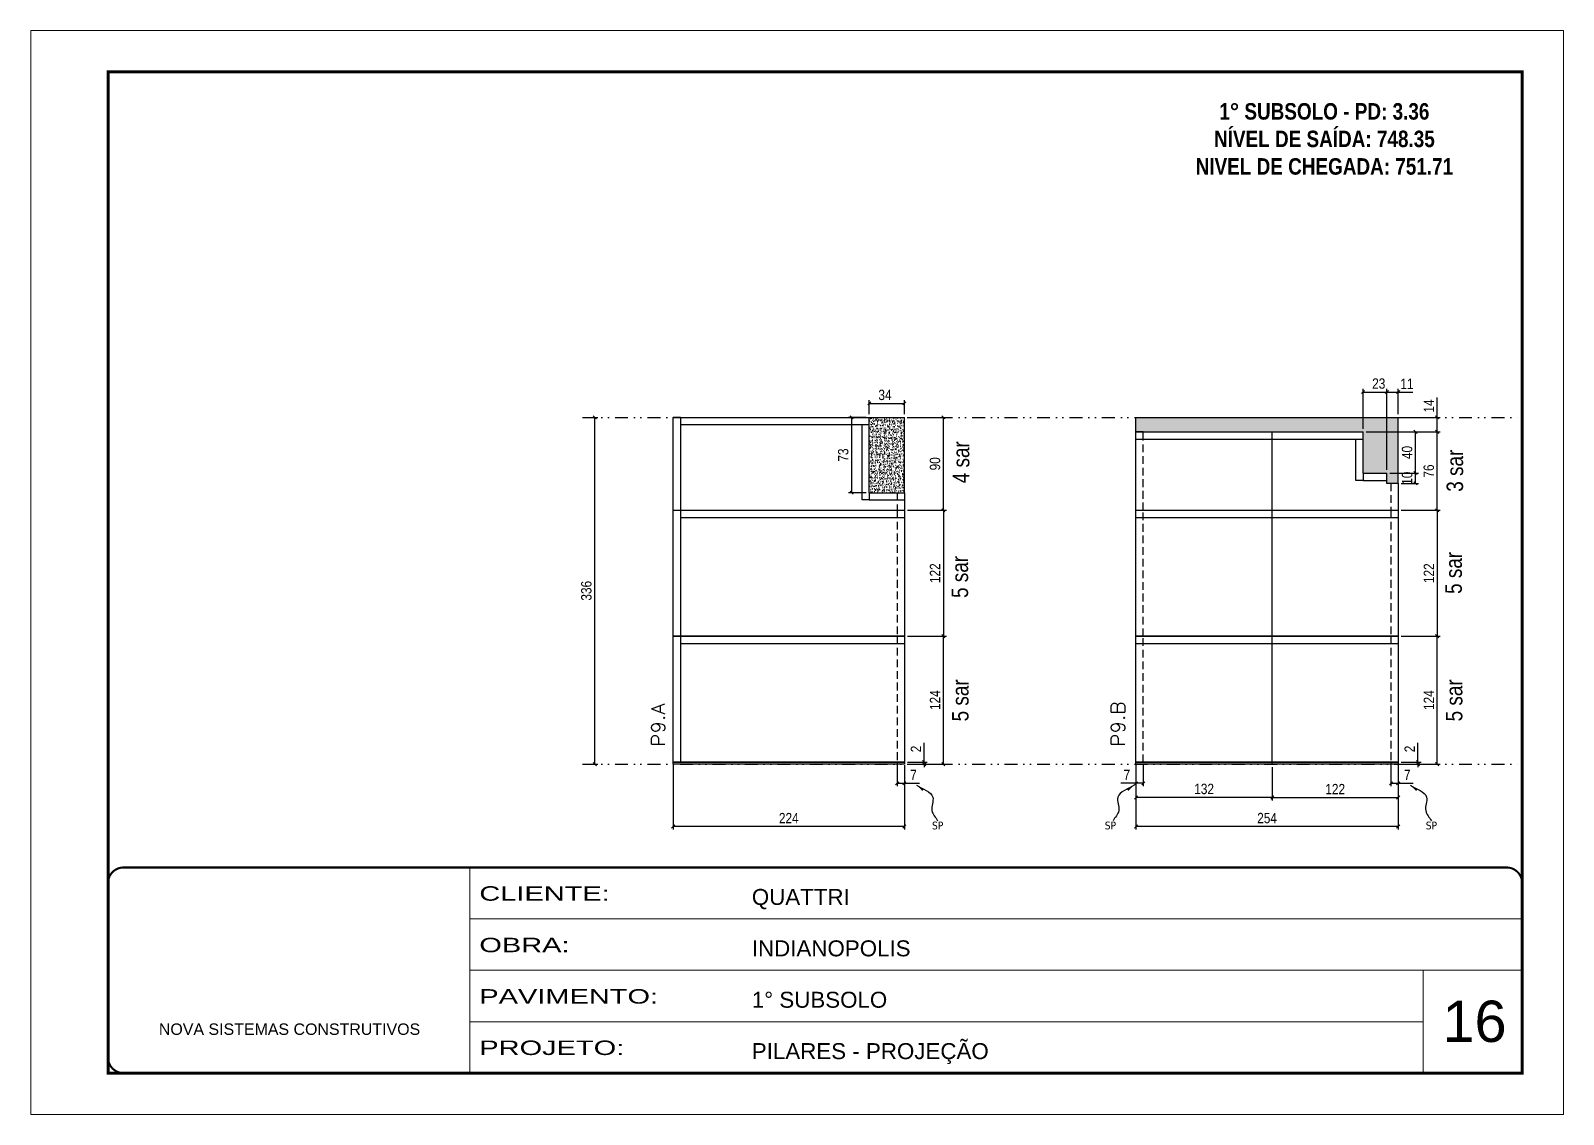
# Model space of a CAD drawing. Header units: millimetres. Extents: x 1945 to 8225, y 304 to 15137.
# Drawn here: x 6713 to 8198, y 10641 to 11691 of the extents above; entities that cross this region are included whole.
import ezdxf

# ---------------------------------------------------------------- set-up
doc = ezdxf.new("R2010")
doc.units = ezdxf.units.MM
for name, pattern in [('CONTINUO', [0]), ('DASHED', [0.75, 0.5, -0.25]), ('DIVIDE2', [0.625, 0.25, -0.125, 0, -0.125, 0, -0.125]), ('HIDDEN', [0.375, 0.25, -0.125])]:
    doc.linetypes.add(name, pattern=pattern)
for name, color, linetype, lineweight in [('CARIMBO', 255, 'Continuous', 9), ('Folhas', 255, 'Continuous', 9), ('SARRAFO DE PRESSAO', 251, 'DASHED', 9), ('Texto Seção', 7, 'Continuous', 15)]:
    doc.layers.add(name, color=color, linetype=linetype, lineweight=lineweight)
for name, color, linetype in [('COTA', 241, 'Continuous'), ('NOMENCLATURA', 7, 'Continuous'), ('Nível', 160, 'Continuous'), ('Painéis', 200, 'Continuous'), ('SARR_2.2x7', 40, 'Continuous'), ('texto', 7, 'Continuous')]:
    doc.layers.add(name, color=color, linetype=linetype)
doc.styles.add('ARIAL', font='arial.ttf')
doc.styles.add('ARIAL_NARROW', font='ARIALN.TTF', dxfattribs={"height": 0.2})
doc.styles.add('COTA TECNICA', font='techl___.ttf', dxfattribs={"height": 10})
doc.styles.add('COTA TECNICA-50', font='techl___.ttf', dxfattribs={"height": 10})
doc.styles.add('REGUA-120', font='ROMANS.shx', dxfattribs={"height": 15})
doc.styles.add('ROMANC', font='techb___.ttf', dxfattribs={"height": 2.5})
doc.styles.get("Standard").update_dxf_attribs({"font": 'arial.ttf'})
doc.styles.add('Tecnologia', font='')
doc.styles.get('Tecnologia').set_extended_font_data('Forgotten Futurist')
doc.dimstyles.new('COTA PAINEL-50', dxfattribs={"dimtxt": 10, "dimasz": 3, "dimexe": 3, "dimexo": 3, "dimgap": 3, "dimtad": 1, "dimdec": 1, "dimzin": 12, "dimdsep": 46, "dimtxsty": 'COTA TECNICA-50', "dimblk1": 'OBLIQUE', "dimblk2": 'OBLIQUE', "dimsah": 1, "dimcen": 0.9, "dimclrd": 4, "dimclre": 4, "dimclrt": 240, "dimadec": 1, "dimazin": 3, "dimtfac": 1, "dimtdec": 1, "dimtmove": 0, "dimatfit": 3, "dimfxl": 1, "dimtolj": 1, "dimtzin": 12, "dimarcsym": 0})
doc.dimstyles.new('PAINEL', dxfattribs={"dimtxt": 10, "dimasz": 3, "dimexe": 3, "dimexo": 3, "dimgap": 3, "dimtad": 1, "dimdec": 1, "dimzin": 12, "dimdsep": 46, "dimtxsty": 'COTA TECNICA', "dimblk1": 'OBLIQUE', "dimblk2": 'OBLIQUE', "dimsah": 1, "dimcen": 0.9, "dimclrd": 4, "dimclre": 4, "dimclrt": 240, "dimadec": 1, "dimazin": 3, "dimtfac": 1, "dimtdec": 1, "dimtmove": 0, "dimatfit": 3, "dimfxl": 1, "dimtolj": 1, "dimtzin": 12, "dimarcsym": 0})
doc.dimstyles.get("Standard").update_dxf_attribs({"dimtxt": 0.18, "dimasz": 0.18, "dimexe": 0.18, "dimexo": 0.0625, "dimgap": 0.09, "dimtad": 0, "dimtih": 1, "dimtoh": 1, "dimdec": 4, "dimzin": 0, "dimdsep": 46, "dimtxsty": 'Standard', "dimcen": 0.09, "dimadec": 0, "dimazin": 0, "dimtfac": 1, "dimtdec": 4, "dimtofl": 0, "dimtmove": 0, "dimatfit": 3, "dimfxl": 1, "dimtolj": 1, "dimtzin": 0, "dimarcsym": 0})

# ---------------------------------------------------------------- blocks, each defined once
blk = doc.blocks.new('9999999999')
at = {"color": 30, "linetype": 'CONTINUO'}
for p, q in [((98564.6, 34230.2), (98564.6, 34429.4)), ((98564.6, 34379.6), (99584, 34379.6)), ((98564.6, 34329.8), (99488, 34329.8)), ((99584, 34329.8), (99488, 34329.8)), ((99488, 34329.8), (99488, 34230.2)), ((98564.6, 34280), (99488, 34280))]:
    blk.add_line(p, q, dxfattribs=at)
at = {"color": 30, "linetype": 'CONTINUO', "const_width": 2}
blk.add_lwpolyline([(99584, 34230.2), (99584, 34414.4, 0.414214), (99569, 34429.4), (98229, 34429.4, 0.414214), (98214, 34414.4), (98214, 34245.2, 0.414214), (98229, 34230.2), (99584, 34230.2)], format="xyb", dxfattribs=at)
at = {"layer": 'Folhas'}
blk.add_lwpolyline([(98139, 34190.2), (99624, 34190.2), (99624, 35240.2), (98139, 35240.2)], close=True, dxfattribs=at)
at = {"layer": 'Folhas', "color": 30, "const_width": 3}
blk.add_lwpolyline([(98214, 34230.2), (99584, 34230.2), (99584, 35200.2), (98214, 35200.2)], close=True, dxfattribs=at)
at = {"color": 7, "linetype": 'Continuous', "ltscale": 5, "style": 'ARIAL'}
for s, height, p in [('QUATTRI', 15.48, (98837.7, 34393.1)), ('INDIANOPOLIS', 15.483, (98837.7, 34343.3)), ('1° SUBSOLO', 15.48, (98837.7, 34293.5)), ('NOVA SISTEMAS CONSTRUTIVOS', 11.059, (98263.2, 34267.2)), ('PILARES - PROJEÇÃO', 15.483, (98837.7, 34243.7))]:
    blk.add_text(s, height=height, dxfattribs=at).set_placement(p)
at = {"layer": 'Folhas', "color": 7, "style": 'Tecnologia', "width": 1.5}
for s, p in [('CLIENTE:', (98573.7, 34397.2)), ('OBRA:', (98573.7, 34347.3)), ('PAVIMENTO:', (98573.7, 34297.5)), ('PROJETO:', (98573.7, 34247.7))]:
    blk.add_text(s, height=14, dxfattribs=at).set_placement(p)
blk = doc.blocks.new('_Oblique')
at = {"color": 0, "linetype": 'ByBlock', "lineweight": -2}
blk.add_line((-0.5, -0.5), (0.5, 0.5), dxfattribs=at)
blk = doc.blocks.new('*D858')
at = {"layer": 'COTA', "color": 4, "lineweight": -2, "transparency": 16777216}
for p, q in [((7784.3, 10979.7), (7784.3, 10917.3)), ((8038.3, 10979.7), (8038.3, 10917.3)), ((8038.3, 10920.3), (7784.3, 10920.3))]:
    blk.add_line(p, q, dxfattribs=at)
at = {"layer": 'Defpoints', "color": 0, "transparency": 16777216}
for p in [(7784.3, 10982.7), (8038.3, 10982.7), (7784.3, 10920.3)]:
    blk.add_point(p, dxfattribs=at)
at = {"layer": 'COTA', "color": 4, "lineweight": -2, "transparency": 16777216, "xscale": 3, "yscale": 3, "zscale": 3, "rotation": 180}
blk.add_blockref('_Oblique', (7784.3, 10920.3), dxfattribs=at)
at = {"layer": 'COTA', "color": 4, "lineweight": -2, "transparency": 16777216, "xscale": 3, "yscale": 3, "zscale": 3}
blk.add_blockref('_Oblique', (8038.3, 10920.3), dxfattribs=at)
at = {"layer": 'COTA', "color": 240, "transparency": 16777216, "insert": (7911.3, 10928.4), "char_height": 10, "attachment_point": 5, "style": 'COTA TECNICA'}
blk.add_mtext('\\A1;254', dxfattribs=at)
blk = doc.blocks.new('*D859')
at = {"layer": 'COTA', "color": 4, "lineweight": -2, "transparency": 16777216}
for p, q in [((8031.3, 10981.7), (8031.3, 10959.2)), ((8038.3, 10977.7), (8038.3, 10959.2)), ((8031.3, 10962.2), (8038.3, 10962.2)), ((8038.3, 10962.2), (8053, 10962.2))]:
    blk.add_line(p, q, dxfattribs=at)
at = {"layer": 'Defpoints', "color": 0, "transparency": 16777216}
for p in [(8031.3, 10984.7), (8038.3, 10980.7), (8038.3, 10962.2)]:
    blk.add_point(p, dxfattribs=at)
at = {"layer": 'COTA', "color": 4, "lineweight": -2, "transparency": 16777216, "xscale": 3, "yscale": 3, "zscale": 3, "rotation": 180}
blk.add_blockref('_Oblique', (8031.3, 10962.2), dxfattribs=at)
at = {"layer": 'COTA', "color": 4, "lineweight": -2, "transparency": 16777216, "xscale": 3, "yscale": 3, "zscale": 3}
blk.add_blockref('_Oblique', (8038.3, 10962.2), dxfattribs=at)
at = {"layer": 'COTA', "color": 240, "transparency": 16777216, "insert": (8047.1, 10970.2), "char_height": 10, "attachment_point": 5, "style": 'COTA TECNICA-50'}
blk.add_mtext('\\A1;7', dxfattribs=at)
blk = doc.blocks.new('*D860')
at = {"layer": 'COTA', "color": 4, "lineweight": -2, "transparency": 16777216}
for p, q in [((7784.3, 10977.7), (7784.3, 10959.2)), ((7791.3, 10979.7), (7791.3, 10959.2)), ((7784.3, 10962.2), (7769.6, 10962.2)), ((7791.3, 10962.2), (7784.3, 10962.2))]:
    blk.add_line(p, q, dxfattribs=at)
at = {"layer": 'Defpoints', "color": 0, "transparency": 16777216}
for p in [(7784.3, 10980.7), (7791.3, 10982.7), (7784.3, 10962.2)]:
    blk.add_point(p, dxfattribs=at)
at = {"layer": 'COTA', "color": 4, "lineweight": -2, "transparency": 16777216, "xscale": 3, "yscale": 3, "zscale": 3, "rotation": 180}
blk.add_blockref('_Oblique', (7784.3, 10962.2), dxfattribs=at)
at = {"layer": 'COTA', "color": 4, "lineweight": -2, "transparency": 16777216, "xscale": 3, "yscale": 3, "zscale": 3}
blk.add_blockref('_Oblique', (7791.3, 10962.2), dxfattribs=at)
at = {"layer": 'COTA', "color": 240, "transparency": 16777216, "insert": (7775.4, 10970.2), "char_height": 10, "attachment_point": 5, "style": 'COTA TECNICA-50'}
blk.add_mtext('\\A1;7', dxfattribs=at)
blk = doc.blocks.new('*D861')
at = {"layer": 'COTA', "color": 4, "lineweight": -2, "transparency": 16777216}
for p, q in [((8057.5, 10982.7), (8057.5, 11001.5)), ((8041.3, 10982.7), (8060.5, 10982.7)), ((8041.3, 10980.7), (8060.5, 10980.7)), ((8057.5, 10980.7), (8057.5, 10982.7)), ((8057.5, 10980.7), (8057.5, 10977.7))]:
    blk.add_line(p, q, dxfattribs=at)
at = {"layer": 'Defpoints', "color": 0, "transparency": 16777216}
for p in [(8038.3, 10982.7), (8038.3, 10980.7), (8057.5, 10980.7)]:
    blk.add_point(p, dxfattribs=at)
at = {"layer": 'COTA', "color": 4, "lineweight": -2, "transparency": 16777216, "xscale": 3, "yscale": 3, "zscale": 3}
for p, rotation in [((8057.5, 10982.7), 270), ((8057.5, 10980.7), 90)]:
    blk.add_blockref('_Oblique', p, dxfattribs=dict(at, rotation=rotation))
at = {"layer": 'COTA', "color": 240, "transparency": 16777216, "insert": (8049.5, 10995.4), "char_height": 10, "attachment_point": 5, "rotation": 90, "style": 'COTA TECNICA-50'}
blk.add_mtext('\\A1;2', dxfattribs=at)
blk = doc.blocks.new('*D862')
at = {"layer": 'COTA', "color": 4, "lineweight": -2, "transparency": 16777216}
for p, q in [((7251.2, 11316.7), (7263, 11316.7)), ((7260, 10980.7), (7260, 11316.7)), ((7251.2, 10980.7), (7263, 10980.7))]:
    blk.add_line(p, q, dxfattribs=at)
at = {"layer": 'Defpoints', "color": 0, "transparency": 16777216}
for p in [(7248.2, 11316.7), (7260, 11316.7), (7248.2, 10980.7)]:
    blk.add_point(p, dxfattribs=at)
at = {"layer": 'COTA', "color": 4, "lineweight": -2, "transparency": 16777216, "xscale": 3, "yscale": 3, "zscale": 3}
for p, rotation in [((7260, 11316.7), 90), ((7260, 10980.7), 270)]:
    blk.add_blockref('_Oblique', p, dxfattribs=dict(at, rotation=rotation))
at = {"layer": 'COTA', "color": 240, "transparency": 16777216, "insert": (7251.8, 11148.7), "char_height": 10, "attachment_point": 5, "rotation": 90, "style": 'COTA TECNICA-50'}
blk.add_mtext('\\A1;336', dxfattribs=at)
blk = doc.blocks.new('*D863')
at = {"layer": 'COTA', "color": 4, "lineweight": -2, "transparency": 16777216}
for p, q in [((8076.1, 11316.7), (8076.1, 11335.8)), ((8041.3, 11316.7), (8079.1, 11316.7)), ((8076.1, 11302.7), (8076.1, 11316.7)), ((8041.3, 11302.7), (8079.1, 11302.7))]:
    blk.add_line(p, q, dxfattribs=at)
at = {"layer": 'Defpoints', "color": 0, "transparency": 16777216}
for p in [(8038.3, 11316.7), (8076.1, 11316.7), (8038.3, 11302.7)]:
    blk.add_point(p, dxfattribs=at)
at = {"layer": 'COTA', "color": 4, "lineweight": -2, "transparency": 16777216, "xscale": 3, "yscale": 3, "zscale": 3}
for p, rotation in [((8076.1, 11316.7), 90), ((8076.1, 11302.7), 270)]:
    blk.add_blockref('_Oblique', p, dxfattribs=dict(at, rotation=rotation))
at = {"layer": 'COTA', "color": 240, "transparency": 16777216, "insert": (8068.1, 11327.7), "char_height": 10, "attachment_point": 5, "rotation": 90, "style": 'COTA TECNICA'}
blk.add_mtext('\\A1;14', dxfattribs=at)
blk = doc.blocks.new('*D864')
at = {"layer": 'COTA', "color": 4, "lineweight": -2, "transparency": 16777216}
for p, q in [((8041.3, 11104.7), (8079.1, 11104.7)), ((8076.1, 10980.7), (8076.1, 11104.7)), ((8041.3, 10980.7), (8079.1, 10980.7))]:
    blk.add_line(p, q, dxfattribs=at)
at = {"layer": 'Defpoints', "color": 0, "transparency": 16777216}
for p in [(8038.3, 11104.7), (8076.1, 11104.7), (8038.3, 10980.7)]:
    blk.add_point(p, dxfattribs=at)
at = {"layer": 'COTA', "color": 4, "lineweight": -2, "transparency": 16777216, "xscale": 3, "yscale": 3, "zscale": 3}
for p, rotation in [((8076.1, 11104.7), 90), ((8076.1, 10980.7), 270)]:
    blk.add_blockref('_Oblique', p, dxfattribs=dict(at, rotation=rotation))
at = {"layer": 'COTA', "color": 240, "transparency": 16777216, "insert": (8068.1, 11042.7), "char_height": 10, "attachment_point": 5, "rotation": 90, "style": 'COTA TECNICA'}
blk.add_mtext('\\A1;124', dxfattribs=at)
blk = doc.blocks.new('*D865')
at = {"layer": 'COTA', "color": 4, "lineweight": -2, "transparency": 16777216}
for p, q in [((8041.3, 11226.7), (8079.1, 11226.7)), ((8076.1, 11226.7), (8076.1, 11104.7)), ((8041.3, 11104.7), (8079.1, 11104.7))]:
    blk.add_line(p, q, dxfattribs=at)
at = {"layer": 'Defpoints', "color": 0, "transparency": 16777216}
for p in [(8038.3, 11226.7), (8038.3, 11104.7), (8076.1, 11104.7)]:
    blk.add_point(p, dxfattribs=at)
at = {"layer": 'COTA', "color": 4, "lineweight": -2, "transparency": 16777216, "xscale": 3, "yscale": 3, "zscale": 3}
for p, rotation in [((8076.1, 11226.7), 90), ((8076.1, 11104.7), 270)]:
    blk.add_blockref('_Oblique', p, dxfattribs=dict(at, rotation=rotation))
at = {"layer": 'COTA', "color": 240, "transparency": 16777216, "insert": (8068.1, 11165.7), "char_height": 10, "attachment_point": 5, "rotation": 90, "style": 'COTA TECNICA'}
blk.add_mtext('\\A1;122', dxfattribs=at)
blk = doc.blocks.new('*D866')
at = {"layer": 'COTA', "color": 4, "lineweight": -2, "transparency": 16777216}
for p, q in [((8041.3, 11302.7), (8079.1, 11302.7)), ((8076.1, 11226.7), (8076.1, 11302.7)), ((8041.3, 11226.7), (8079.1, 11226.7))]:
    blk.add_line(p, q, dxfattribs=at)
at = {"layer": 'Defpoints', "color": 0, "transparency": 16777216}
for p in [(8038.3, 11302.7), (8076.1, 11302.7), (8038.3, 11226.7)]:
    blk.add_point(p, dxfattribs=at)
at = {"layer": 'COTA', "color": 4, "lineweight": -2, "transparency": 16777216, "xscale": 3, "yscale": 3, "zscale": 3}
for p, rotation in [((8076.1, 11302.7), 90), ((8076.1, 11226.7), 270)]:
    blk.add_blockref('_Oblique', p, dxfattribs=dict(at, rotation=rotation))
at = {"layer": 'COTA', "color": 240, "transparency": 16777216, "insert": (8068, 11264.7), "char_height": 10, "attachment_point": 5, "rotation": 90, "style": 'COTA TECNICA'}
blk.add_mtext('\\A1;76', dxfattribs=at)
blk = doc.blocks.new('*D867')
at = {"layer": 'COTA', "color": 4, "lineweight": -2, "transparency": 16777216}
for p, q in [((8030.3, 11262.7), (8058.1, 11262.7)), ((8055.1, 11252.7), (8055.1, 11262.7)), ((8041.3, 11252.7), (8058.1, 11252.7))]:
    blk.add_line(p, q, dxfattribs=at)
at = {"layer": 'Defpoints', "color": 0, "transparency": 16777216}
for p in [(8027.3, 11262.7), (8055.1, 11262.7), (8038.3, 11252.7)]:
    blk.add_point(p, dxfattribs=at)
at = {"layer": 'COTA', "color": 4, "lineweight": -2, "transparency": 16777216, "xscale": 3, "yscale": 3, "zscale": 3}
for p, rotation in [((8055.1, 11262.7), 90), ((8055.1, 11252.7), 270)]:
    blk.add_blockref('_Oblique', p, dxfattribs=dict(at, rotation=rotation))
at = {"layer": 'COTA', "color": 240, "transparency": 16777216, "insert": (8047, 11257.7), "char_height": 10, "attachment_point": 5, "rotation": 90, "style": 'COTA TECNICA'}
blk.add_mtext('\\A1;10', dxfattribs=at)
blk = doc.blocks.new('*D868')
at = {"layer": 'COTA', "color": 4, "lineweight": -2, "transparency": 16777216}
for p, q in [((8004.3, 11305.7), (8004.3, 11344.2)), ((8004.3, 11341.2), (8027.3, 11341.2)), ((8027.3, 11265.7), (8027.3, 11344.2))]:
    blk.add_line(p, q, dxfattribs=at)
at = {"layer": 'Defpoints', "color": 0, "transparency": 16777216}
for p in [(8027.3, 11341.2), (8004.3, 11302.7), (8027.3, 11262.7)]:
    blk.add_point(p, dxfattribs=at)
at = {"layer": 'COTA', "color": 4, "lineweight": -2, "transparency": 16777216, "xscale": 3, "yscale": 3, "zscale": 3, "rotation": 180}
blk.add_blockref('_Oblique', (8004.3, 11341.2), dxfattribs=at)
at = {"layer": 'COTA', "color": 4, "lineweight": -2, "transparency": 16777216, "xscale": 3, "yscale": 3, "zscale": 3}
blk.add_blockref('_Oblique', (8027.3, 11341.2), dxfattribs=at)
at = {"layer": 'COTA', "color": 240, "transparency": 16777216, "insert": (8019.5, 11349.4), "char_height": 10, "attachment_point": 5, "style": 'COTA TECNICA'}
blk.add_mtext('\\A1;23', dxfattribs=at)
blk = doc.blocks.new('*D1606')
at = {"layer": 'COTA', "color": 4, "lineweight": -2, "transparency": 16777216}
for p, q in [((8027.3, 11265.7), (8027.3, 11344.2)), ((8027.3, 11341.2), (8038.3, 11341.2)), ((8038.3, 11319.7), (8038.3, 11344.2)), ((8038.3, 11341.2), (8052.4, 11341.2))]:
    blk.add_line(p, q, dxfattribs=at)
at = {"layer": 'Defpoints', "color": 0, "transparency": 16777216}
for p in [(8038.3, 11341.2), (8038.3, 11316.7), (8027.3, 11262.7)]:
    blk.add_point(p, dxfattribs=at)
at = {"layer": 'COTA', "color": 4, "lineweight": -2, "transparency": 16777216, "xscale": 3, "yscale": 3, "zscale": 3, "rotation": 180}
blk.add_blockref('_Oblique', (8027.3, 11341.2), dxfattribs=at)
at = {"layer": 'COTA', "color": 4, "lineweight": -2, "transparency": 16777216, "xscale": 3, "yscale": 3, "zscale": 3}
blk.add_blockref('_Oblique', (8038.3, 11341.2), dxfattribs=at)
at = {"layer": 'COTA', "color": 240, "transparency": 16777216, "insert": (8046.8, 11349.2), "char_height": 10, "attachment_point": 5, "style": 'COTA TECNICA'}
blk.add_mtext('\\A1;11', dxfattribs=at)
blk = doc.blocks.new('*D869')
at = {"layer": 'COTA', "color": 4, "lineweight": -2, "transparency": 16777216}
for p, q in [((8007.3, 11302.7), (8058.1, 11302.7)), ((8055.1, 11262.7), (8055.1, 11302.7)), ((8030.3, 11262.7), (8058.1, 11262.7))]:
    blk.add_line(p, q, dxfattribs=at)
at = {"layer": 'Defpoints', "color": 0, "transparency": 16777216}
for p in [(8004.3, 11302.7), (8055.1, 11302.7), (8027.3, 11262.7)]:
    blk.add_point(p, dxfattribs=at)
at = {"layer": 'COTA', "color": 4, "lineweight": -2, "transparency": 16777216, "xscale": 3, "yscale": 3, "zscale": 3}
for p, rotation in [((8055.1, 11302.7), 90), ((8055.1, 11262.7), 270)]:
    blk.add_blockref('_Oblique', p, dxfattribs=dict(at, rotation=rotation))
at = {"layer": 'COTA', "color": 240, "transparency": 16777216, "insert": (8047, 11282.7), "char_height": 10, "attachment_point": 5, "rotation": 90, "style": 'COTA TECNICA'}
blk.add_mtext('\\A1;40', dxfattribs=at)
blk = doc.blocks.new('*D1607')
at = {"layer": 'COTA', "color": 4, "lineweight": -2, "transparency": 16777216}
for p, q in [((7784.3, 10977.7), (7784.3, 10945.4)), ((7916.3, 10977.7), (7916.3, 10945.4)), ((7916.3, 10948.4), (7784.3, 10948.4))]:
    blk.add_line(p, q, dxfattribs=at)
at = {"layer": 'Defpoints', "color": 0, "transparency": 16777216}
for p in [(7784.3, 10980.7), (7916.3, 10980.7), (7784.3, 10948.4)]:
    blk.add_point(p, dxfattribs=at)
at = {"layer": 'COTA', "color": 4, "lineweight": -2, "transparency": 16777216, "xscale": 3, "yscale": 3, "zscale": 3, "rotation": 180}
blk.add_blockref('_Oblique', (7784.3, 10948.4), dxfattribs=at)
at = {"layer": 'COTA', "color": 4, "lineweight": -2, "transparency": 16777216, "xscale": 3, "yscale": 3, "zscale": 3}
blk.add_blockref('_Oblique', (7916.3, 10948.4), dxfattribs=at)
at = {"layer": 'COTA', "color": 240, "transparency": 16777216, "insert": (7850.3, 10956.6), "char_height": 10, "attachment_point": 5, "style": 'COTA TECNICA'}
blk.add_mtext('\\A1;132', dxfattribs=at)
blk = doc.blocks.new('*D1608')
at = {"layer": 'COTA', "color": 4, "lineweight": -2, "transparency": 16777216}
for p, q in [((7916.3, 10977.7), (7916.3, 10945.4)), ((8038.3, 10977.7), (8038.3, 10945.4)), ((7916.3, 10948.4), (8038.3, 10948.4))]:
    blk.add_line(p, q, dxfattribs=at)
at = {"layer": 'Defpoints', "color": 0, "transparency": 16777216}
for p in [(7916.3, 10980.7), (8038.3, 10980.7), (8038.3, 10948.4)]:
    blk.add_point(p, dxfattribs=at)
at = {"layer": 'COTA', "color": 4, "lineweight": -2, "transparency": 16777216, "xscale": 3, "yscale": 3, "zscale": 3, "rotation": 180}
blk.add_blockref('_Oblique', (7916.3, 10948.4), dxfattribs=at)
at = {"layer": 'COTA', "color": 4, "lineweight": -2, "transparency": 16777216, "xscale": 3, "yscale": 3, "zscale": 3}
blk.add_blockref('_Oblique', (8038.3, 10948.4), dxfattribs=at)
at = {"layer": 'COTA', "color": 240, "transparency": 16777216, "insert": (7977.3, 10956.5), "char_height": 10, "attachment_point": 5, "style": 'COTA TECNICA'}
blk.add_mtext('\\A1;122', dxfattribs=at)
blk = doc.blocks.new('*D870')
at = {"layer": 'COTA', "color": 4, "lineweight": -2, "transparency": 16777216}
for p, q in [((7335.9, 10979.7), (7335.9, 10917.3)), ((7559.9, 10979.7), (7559.9, 10917.3)), ((7559.9, 10920.3), (7335.9, 10920.3))]:
    blk.add_line(p, q, dxfattribs=at)
at = {"layer": 'Defpoints', "color": 0, "transparency": 16777216}
for p in [(7335.9, 10982.7), (7559.9, 10982.7), (7335.9, 10920.3)]:
    blk.add_point(p, dxfattribs=at)
at = {"layer": 'COTA', "color": 4, "lineweight": -2, "transparency": 16777216, "xscale": 3, "yscale": 3, "zscale": 3, "rotation": 180}
blk.add_blockref('_Oblique', (7335.9, 10920.3), dxfattribs=at)
at = {"layer": 'COTA', "color": 4, "lineweight": -2, "transparency": 16777216, "xscale": 3, "yscale": 3, "zscale": 3}
blk.add_blockref('_Oblique', (7559.9, 10920.3), dxfattribs=at)
at = {"layer": 'COTA', "color": 240, "transparency": 16777216, "insert": (7447.9, 10928.4), "char_height": 10, "attachment_point": 5, "style": 'COTA TECNICA'}
blk.add_mtext('\\A1;224', dxfattribs=at)
blk = doc.blocks.new('*D871')
at = {"layer": 'COTA', "color": 4, "lineweight": -2, "transparency": 16777216}
for p, q in [((7552.9, 10981.7), (7552.9, 10959.2)), ((7559.9, 10977.7), (7559.9, 10959.2)), ((7552.9, 10962.2), (7559.9, 10962.2)), ((7559.9, 10962.2), (7574.6, 10962.2))]:
    blk.add_line(p, q, dxfattribs=at)
at = {"layer": 'Defpoints', "color": 0, "transparency": 16777216}
for p in [(7552.9, 10984.7), (7559.9, 10980.7), (7559.9, 10962.2)]:
    blk.add_point(p, dxfattribs=at)
at = {"layer": 'COTA', "color": 4, "lineweight": -2, "transparency": 16777216, "xscale": 3, "yscale": 3, "zscale": 3, "rotation": 180}
blk.add_blockref('_Oblique', (7552.9, 10962.2), dxfattribs=at)
at = {"layer": 'COTA', "color": 4, "lineweight": -2, "transparency": 16777216, "xscale": 3, "yscale": 3, "zscale": 3}
blk.add_blockref('_Oblique', (7559.9, 10962.2), dxfattribs=at)
at = {"layer": 'COTA', "color": 240, "transparency": 16777216, "insert": (7568.7, 10970.2), "char_height": 10, "attachment_point": 5, "style": 'COTA TECNICA-50'}
blk.add_mtext('\\A1;7', dxfattribs=at)
blk = doc.blocks.new('*D872')
at = {"layer": 'COTA', "color": 4, "lineweight": -2, "transparency": 16777216}
for p, q in [((7579.1, 10982.7), (7579.1, 11001.5)), ((7562.9, 10982.7), (7582.1, 10982.7)), ((7562.9, 10980.7), (7582.1, 10980.7)), ((7579.1, 10980.7), (7579.1, 10982.7)), ((7579.1, 10980.7), (7579.1, 10977.7))]:
    blk.add_line(p, q, dxfattribs=at)
at = {"layer": 'Defpoints', "color": 0, "transparency": 16777216}
for p in [(7559.9, 10982.7), (7559.9, 10980.7), (7579.1, 10980.7)]:
    blk.add_point(p, dxfattribs=at)
at = {"layer": 'COTA', "color": 4, "lineweight": -2, "transparency": 16777216, "xscale": 3, "yscale": 3, "zscale": 3}
for p, rotation in [((7579.1, 10982.7), 270), ((7579.1, 10980.7), 90)]:
    blk.add_blockref('_Oblique', p, dxfattribs=dict(at, rotation=rotation))
at = {"layer": 'COTA', "color": 240, "transparency": 16777216, "insert": (7571.1, 10995.4), "char_height": 10, "attachment_point": 5, "rotation": 90, "style": 'COTA TECNICA-50'}
blk.add_mtext('\\A1;2', dxfattribs=at)
blk = doc.blocks.new('*D873')
at = {"layer": 'COTA', "color": 4, "lineweight": -2, "transparency": 16777216}
for p, q in [((7562.9, 11104.7), (7600.7, 11104.7)), ((7597.7, 10980.7), (7597.7, 11104.7)), ((7562.9, 10980.7), (7600.7, 10980.7))]:
    blk.add_line(p, q, dxfattribs=at)
at = {"layer": 'Defpoints', "color": 0, "transparency": 16777216}
for p in [(7559.9, 11104.7), (7597.7, 11104.7), (7559.9, 10980.7)]:
    blk.add_point(p, dxfattribs=at)
at = {"layer": 'COTA', "color": 4, "lineweight": -2, "transparency": 16777216, "xscale": 3, "yscale": 3, "zscale": 3}
for p, rotation in [((7597.7, 11104.7), 90), ((7597.7, 10980.7), 270)]:
    blk.add_blockref('_Oblique', p, dxfattribs=dict(at, rotation=rotation))
at = {"layer": 'COTA', "color": 240, "transparency": 16777216, "insert": (7589.6, 11042.7), "char_height": 10, "attachment_point": 5, "rotation": 90, "style": 'COTA TECNICA'}
blk.add_mtext('\\A1;124', dxfattribs=at)
blk = doc.blocks.new('*D874')
at = {"layer": 'COTA', "color": 4, "lineweight": -2, "transparency": 16777216}
for p, q in [((7562.9, 11226.7), (7600.7, 11226.7)), ((7597.7, 11226.7), (7597.7, 11104.7)), ((7562.9, 11104.7), (7600.7, 11104.7))]:
    blk.add_line(p, q, dxfattribs=at)
at = {"layer": 'Defpoints', "color": 0, "transparency": 16777216}
for p in [(7559.9, 11226.7), (7559.9, 11104.7), (7597.7, 11104.7)]:
    blk.add_point(p, dxfattribs=at)
at = {"layer": 'COTA', "color": 4, "lineweight": -2, "transparency": 16777216, "xscale": 3, "yscale": 3, "zscale": 3}
for p, rotation in [((7597.7, 11226.7), 90), ((7597.7, 11104.7), 270)]:
    blk.add_blockref('_Oblique', p, dxfattribs=dict(at, rotation=rotation))
at = {"layer": 'COTA', "color": 240, "transparency": 16777216, "insert": (7589.6, 11165.7), "char_height": 10, "attachment_point": 5, "rotation": 90, "style": 'COTA TECNICA'}
blk.add_mtext('\\A1;122', dxfattribs=at)
blk = doc.blocks.new('*D813')
at = {"layer": 'COTA', "color": 4, "lineweight": -2, "transparency": 16777216}
for p, q in [((7562.9, 11316.7), (7600.7, 11316.7)), ((7597.7, 11226.7), (7597.7, 11316.7)), ((7562.9, 11226.7), (7600.7, 11226.7))]:
    blk.add_line(p, q, dxfattribs=at)
at = {"layer": 'Defpoints', "color": 0, "transparency": 16777216}
for p in [(7559.9, 11316.7), (7597.7, 11316.7), (7559.9, 11226.7)]:
    blk.add_point(p, dxfattribs=at)
at = {"layer": 'COTA', "color": 4, "lineweight": -2, "transparency": 16777216, "xscale": 3, "yscale": 3, "zscale": 3}
for p, rotation in [((7597.7, 11316.7), 90), ((7597.7, 11226.7), 270)]:
    blk.add_blockref('_Oblique', p, dxfattribs=dict(at, rotation=rotation))
at = {"layer": 'COTA', "color": 240, "transparency": 16777216, "insert": (7589.6, 11271.7), "char_height": 10, "attachment_point": 5, "rotation": 90, "style": 'COTA TECNICA'}
blk.add_mtext('\\A1;90', dxfattribs=at)
blk = doc.blocks.new('*D814')
at = {"layer": 'COTA', "color": 4, "lineweight": -2, "transparency": 16777216}
for p, q in [((7525.9, 11319.7), (7525.9, 11333.2)), ((7559.9, 11319.7), (7559.9, 11333.2)), ((7525.9, 11330.2), (7559.9, 11330.2))]:
    blk.add_line(p, q, dxfattribs=at)
at = {"layer": 'Defpoints', "color": 0, "transparency": 16777216}
for p in [(7525.9, 11316.7), (7559.9, 11330.2), (7559.9, 11316.7)]:
    blk.add_point(p, dxfattribs=at)
at = {"layer": 'COTA', "color": 4, "lineweight": -2, "transparency": 16777216, "xscale": 3, "yscale": 3, "zscale": 3, "rotation": 180}
blk.add_blockref('_Oblique', (7525.9, 11330.2), dxfattribs=at)
at = {"layer": 'COTA', "color": 4, "lineweight": -2, "transparency": 16777216, "xscale": 3, "yscale": 3, "zscale": 3}
blk.add_blockref('_Oblique', (7559.9, 11330.2), dxfattribs=at)
at = {"layer": 'COTA', "color": 240, "transparency": 16777216, "insert": (7541.1, 11338.4), "char_height": 10, "attachment_point": 5, "style": 'COTA TECNICA'}
blk.add_mtext('\\A1;34', dxfattribs=at)
blk = doc.blocks.new('*D815')
at = {"layer": 'COTA', "color": 4, "lineweight": -2, "transparency": 16777216}
for p, q in [((7522.9, 11316.7), (7505.9, 11316.7)), ((7508.9, 11243.7), (7508.9, 11316.7)), ((7522.9, 11243.7), (7505.9, 11243.7))]:
    blk.add_line(p, q, dxfattribs=at)
at = {"layer": 'Defpoints', "color": 0, "transparency": 16777216}
for p in [(7508.9, 11316.7), (7525.9, 11316.7), (7525.9, 11243.7)]:
    blk.add_point(p, dxfattribs=at)
at = {"layer": 'COTA', "color": 4, "lineweight": -2, "transparency": 16777216, "xscale": 3, "yscale": 3, "zscale": 3}
for p, rotation in [((7508.9, 11316.7), 90), ((7508.9, 11243.7), 270)]:
    blk.add_blockref('_Oblique', p, dxfattribs=dict(at, rotation=rotation))
at = {"layer": 'COTA', "color": 240, "transparency": 16777216, "insert": (7500.7, 11280.2), "char_height": 10, "attachment_point": 5, "rotation": 90, "style": 'COTA TECNICA'}
blk.add_mtext('\\A1;73', dxfattribs=at)

msp = doc.modelspace()

# ---------------------------------------------------------------- hatches: boundary and pattern name
at = {"layer": 'COTA', "linetype": 'ByBlock'}
h = msp.add_hatch(dxfattribs=at)
h.set_pattern_fill('AR-CONC', color=256, scale=0.03)
h.set_pattern_definition([(50, (-9295.902, 5907.2317), (5.4655401, -0.4781726), [0.5715, -6.2865]), (355, (-9295.902, 5907.232), (-1.0573026, 5.7317054), [0.4572, -5.0292175]), (100.451445, (-9295.4466, 5907.192), (4.4082374, 5.2535326), [0.4857003, -5.3427073]), (46.1842, (-9295.902, 5908.756), (8.1323712, -1.2612698), [0.85725, -9.42975]), (96.63556, (-9295.224, 5908.651), (7.122124, 7.4227837), [0.7285507, -8.0140682]), (351.18415, (-9295.902, 5908.756), (7.122124, 7.4227837), [0.685799, -7.543792]), (21, (-9295.14, 5908.3747), (4.5484317, -3.067956), [0.5715, -6.2865]), (326, (-9295.14, 5908.375), (1.8540609, 5.525639), [0.4572, -5.0292]), (71.451445, (-9294.761, 5908.119), (6.4024926, 2.457683), [0.4857003, -5.3426981]), (37.5, (-9295.902, 5907.2317), (0.0926581, 2.53665117), [0, -4.96824, 0, -5.1054, 0, -5.04825]), (7.5, (-9295.902, 5907.2317), (2.00458988, 3.00541724), [0, -2.91084, 0, -4.85394, 0, -1.92405]), (327.5, (-9297.6013, 5907.2317), (4.06771786, -0.17186232), [0, -1.905, 0, -5.9436, 0, -7.8867]), (317.5, (-9298.3633, 5907.2317), (4.44387544, 0.7627947), [0, -2.4765, 0, -3.94716, 0, -5.6007])])
h.paths.add_polyline_path([(7525.86, 11243.67), (7525.86, 11316.67), (7559.86, 11316.67), (7559.86, 11243.67)])
at = {"layer": 'COTA'}
h = msp.add_hatch(dxfattribs=at)
h.set_pattern_fill('AR-CONC', color=256, scale=0.03)
h.paths.add_polyline_path([(8038.28, 11316.67), (7784.28, 11316.67), (7784.28, 11302.67), (8004.28, 11302.67), (8004.28, 11262.67), (8027.28, 11262.67), (8027.28, 11252.67), (8038.28, 11252.67)])

# ---------------------------------------------------------------- linework, layer by layer
at = {"layer": 'COTA', "linetype": 'ByBlock'}
for p, q in [((7335.86, 11316.67), (7335.86, 11316.67)), ((7525.86, 11316.67), (7559.86, 11316.67)), ((7559.86, 11243.67), (7559.86, 11316.67)), ((7784.28, 11302.67), (7784.28, 11316.67)), ((7784.28, 11316.67), (8038.28, 11316.67)), ((8038.28, 11252.67), (8038.28, 11316.67))]:
    msp.add_line(p, q, dxfattribs=at)
at = {"layer": 'Nível', "color": 4, "linetype": 'DIVIDE2', "ltscale": 50}
for p, q in [((7248.15, 11316.67), (8158.36, 11316.67)), ((7248.15, 10980.67), (8158.36, 10980.67))]:
    msp.add_line(p, q, dxfattribs=at)
at = {"layer": 'Painéis'}
for p, q in [((7335.86, 11104.67), (7335.86, 11316.67)), ((7335.86, 11316.67), (7525.86, 11316.67)), ((7525.86, 11243.67), (7525.86, 11316.67)), ((7784.28, 11104.67), (7784.28, 11302.67)), ((7784.28, 11302.67), (8004.28, 11302.67)), ((7916.28, 11104.67), (7916.28, 11302.67)), ((8004.28, 11262.67), (8004.28, 11302.67)), ((8004.28, 11262.67), (8027.28, 11262.67)), ((8027.28, 11252.67), (8027.28, 11262.67)), ((7525.86, 11243.67), (7559.86, 11243.67)), ((7559.86, 11243.67), (7559.86, 11104.67)), ((8038.28, 11252.67), (8027.28, 11252.67)), ((8038.28, 11252.67), (8038.28, 11104.67)), ((7335.86, 11226.67), (7559.86, 11226.67)), ((7784.28, 11226.67), (8038.28, 11226.67)), ((7335.86, 10980.67), (7335.86, 11104.67)), ((7559.86, 11104.67), (7335.86, 11104.67)), ((7335.86, 11104.67), (7559.86, 11104.67)), ((7559.86, 11104.67), (7559.86, 10980.67)), ((7784.28, 10980.67), (7784.28, 11104.67)), ((8038.28, 11104.67), (7784.28, 11104.67)), ((7784.28, 11104.67), (8038.28, 11104.67)), ((7916.28, 10980.67), (7916.28, 11104.67)), ((8038.28, 11104.67), (8038.28, 10980.67)), ((7559.86, 10982.67), (7335.86, 10982.67)), ((8038.28, 10982.67), (7784.28, 10982.67))]:
    msp.add_line(p, q, dxfattribs=at)
for points in [[(7335.86, 10982.67), (7559.86, 10982.67), (7559.86, 10980.67), (7335.86, 10980.67)], [(7784.28, 10982.67), (8038.28, 10982.67), (8038.28, 10980.67), (7784.28, 10980.67)]]:
    msp.add_lwpolyline(points, close=True, dxfattribs=at)
at = {"layer": 'SARR_2.2x7', "linetype": 'HIDDEN', "ltscale": 30}
for p, q in [((7342.86, 11316.67), (7335.86, 11316.67)), ((7342.86, 11316.67), (7342.86, 11316.67)), ((7791.28, 11302.67), (7784.28, 11302.67)), ((7791.28, 11302.67), (7791.28, 11302.67)), ((7791.28, 11226.67), (7791.28, 11302.67)), ((7552.86, 11243.67), (7552.86, 11226.67)), ((8031.28, 11252.67), (8031.28, 11226.67)), ((7552.86, 11226.67), (7552.86, 11104.67)), ((7791.28, 11104.67), (7791.28, 11226.67)), ((8031.28, 11226.67), (8031.28, 11104.67)), ((7552.86, 11104.67), (7552.86, 10982.67)), ((7791.28, 10982.67), (7791.28, 11104.67)), ((8031.28, 11104.67), (8031.28, 10982.67)), ((7342.86, 10984.67), (7342.86, 10984.67)), ((7552.86, 10984.67), (7552.86, 10984.67)), ((7791.28, 10982.67), (7791.28, 10982.67)), ((8031.28, 10984.67), (8031.28, 10984.67))]:
    msp.add_line(p, q, dxfattribs=at)
at = {"layer": 'SARR_2.2x7'}
for p, q in [((7342.86, 11316.67), (7342.86, 11226.67)), ((7342.86, 11309.67), (7525.86, 11309.67)), ((7518.86, 11236.67), (7518.86, 11309.67)), ((7784.28, 11295.67), (8004.28, 11295.67)), ((7997.28, 11255.67), (7997.28, 11295.67)), ((8004.28, 11262.67), (8004.28, 11255.67)), ((7525.86, 11243.67), (7525.86, 11236.67)), ((8004.28, 11255.67), (7997.28, 11255.67)), ((8004.28, 11255.67), (8027.28, 11255.67)), ((7342.86, 11226.67), (7342.86, 11104.67)), ((7525.86, 11236.67), (7518.86, 11236.67)), ((7525.86, 11236.67), (7559.86, 11236.67)), ((7342.86, 11219.67), (7559.86, 11219.67)), ((7784.28, 11219.67), (8038.28, 11219.67)), ((7342.86, 11104.67), (7342.86, 10982.67)), ((7342.86, 11097.67), (7559.86, 11097.67)), ((7784.28, 11097.67), (8038.28, 11097.67))]:
    msp.add_line(p, q, dxfattribs=at)

# ---------------------------------------------------------------- block references
at = {"layer": 'SARRAFO DE PRESSAO', "color": 6, "linetype": 'ByBlock'}
msp.add_blockref('9999999999', (-91425.62, -23548.82), dxfattribs=at)

# ---------------------------------------------------------------- texts
at = {"layer": 'CARIMBO', "style": 'ARIAL'}
msp.add_text('16', height=40, dxfattribs=at).set_placement((8081.22, 10711.53))
at = {"layer": 'NOMENCLATURA', "style": 'ARIAL_NARROW'}
for s, p in [('4 sar', (7622.79, 11252.85)), ('3 sar', (8101.22, 11244.61)), ('5 sar', (7621.61, 11141.72)), ('5 sar', (8100.03, 11145.63)), ('5 sar', (7622.1, 11022.12)), ('5 sar', (8100.53, 11022.12))]:
    msp.add_text(s, height=16, rotation=90, dxfattribs=at).set_placement(p)
at = {"layer": 'NOMENCLATURA', "color": 2, "insert": (7966.85, 11621.18), "char_height": 16, "attachment_point": 2, "style": 'ROMANC'}
msp.add_mtext_dynamic_manual_height_columns('1° SUBSOLO - PD: 3.36\\PNÍVEL DE SAÍDA: 748.35\\PNIVEL DE CHEGADA: 751.71', width=449.0761, gutter_width=1, heights=[0], dxfattribs=at)
at = {"layer": 'texto', "color": 0, "char_height": 7.5, "attachment_point": 5}
for insert in [(7592.11, 10921.18), (7759.51, 10921.18), (8070.53, 10921.18)]:
    msp.add_mtext('{\\fTahoma|b0|i0|c0|p34;\\C4;SP}', dxfattribs=dict(at, insert=insert))
at = {"layer": 'Texto Seção', "style": 'REGUA-120', "width": 1.1}
for s, p in [('P9.A', (7327.84, 10997.5)), ('P9.B', (7773.35, 10997.5))]:
    msp.add_text(s, height=13, rotation=90, dxfattribs=at).set_placement(p)

# ---------------------------------------------------------------- dimensions: what is measured, and where the dimension line sits
at = {"layer": 'COTA'}
for base, p1, p2, angle, dimstyle, picture, middle in [((8027.28, 11341.17), (8004.28, 11302.67), (8027.28, 11262.67), 180, 'PAINEL', '*D868', (8019.53, 11341.17)), ((7559.86, 11330.2), (7525.86, 11316.67), (7559.86, 11316.67), 180, 'PAINEL', '*D814', (7541.11, 11330.2)), ((8055.13, 11262.67), (8038.28, 11252.67), (8027.28, 11262.67), 90, 'PAINEL', '*D867', (8055.13, 11257.67)), ((7579.12, 10980.67), (7559.86, 10982.67), (7559.86, 10980.67), 90, 'COTA PAINEL-50', '*D872', (7579.12, 10995.41)), ((8057.54, 10980.67), (8038.28, 10982.67), (8038.28, 10980.67), 90, 'COTA PAINEL-50', '*D861', (8057.54, 10995.41))]:
    dim = msp.add_linear_dim(base=base, p1=p1, p2=p2, angle=angle, dimstyle=dimstyle, dxfattribs=at)
    dim.commit()
    dim.dimension.update_dxf_attribs({"geometry": picture, "text_midpoint": middle, "dimtype": 160})
for base, p1, p2, angle, dimstyle, picture, middle in [((8038.28, 11341.17), (8027.28, 11262.67), (8038.28, 11316.67), 180, 'PAINEL', '*D1606', (8046.83, 11349.23)), ((8076.12, 11316.67), (8038.28, 11302.67), (8038.28, 11316.67), 90, 'PAINEL', '*D863', (8068.05, 11327.73)), ((7260, 11316.67), (7248.15, 10980.67), (7248.15, 11316.67), 90, 'COTA PAINEL-50', '*D862', (7251.78, 11148.67)), ((7508.92, 11316.67), (7525.86, 11243.67), (7525.86, 11316.67), 90, 'PAINEL', '*D815', (7500.7, 11280.17)), ((7597.7, 11316.67), (7559.86, 11226.67), (7559.86, 11316.67), 90, 'PAINEL', '*D813', (7589.57, 11271.67)), ((8055.13, 11302.67), (8027.28, 11262.67), (8004.28, 11302.67), 90, 'PAINEL', '*D869', (8047.03, 11282.67)), ((8076.12, 11302.67), (8038.28, 11226.67), (8038.28, 11302.67), 90, 'PAINEL', '*D866', (8068.02, 11264.67)), ((7597.7, 11104.67), (7559.86, 11226.67), (7559.86, 11104.67), 90, 'PAINEL', '*D874', (7589.64, 11165.67)), ((8076.12, 11104.67), (8038.28, 11226.67), (8038.28, 11104.67), 90, 'PAINEL', '*D865', (8068.07, 11165.67)), ((7597.7, 11104.67), (7559.86, 10980.67), (7559.86, 11104.67), 90, 'PAINEL', '*D873', (7589.63, 11042.67)), ((8076.12, 11104.67), (8038.28, 10980.67), (8038.28, 11104.67), 90, 'PAINEL', '*D864', (8068.05, 11042.67)), ((7784.28, 10962.16), (7791.28, 10982.67), (7784.28, 10980.67), 180, 'COTA PAINEL-50', '*D860', (7775.42, 10970.23))]:
    dim = msp.add_linear_dim(base=base, p1=p1, p2=p2, angle=angle, dimstyle=dimstyle, dxfattribs=at)
    dim.commit()
    dim.dimension.update_dxf_attribs({"geometry": picture, "text_midpoint": middle})
for base, p1, p2, picture, middle in [((7335.86, 10920.29), (7559.86, 10982.67), (7335.86, 10982.67), '*D870', (7447.86, 10928.36)), ((7784.28, 10920.29), (8038.28, 10982.67), (7784.28, 10982.67), '*D858', (7911.28, 10928.39))]:
    dim = msp.add_linear_dim(base=base, p1=p1, p2=p2, angle=180, dimstyle='PAINEL', override={"dimarcsym": 2}, dxfattribs=at)
    dim.commit()
    dim.dimension.update_dxf_attribs({"geometry": picture, "text_midpoint": middle})
for base, p1, p2, dimstyle, picture, middle in [((7559.86, 10962.16), (7552.86, 10984.67), (7559.86, 10980.67), 'COTA PAINEL-50', '*D871', (7568.73, 10970.23)), ((7784.28, 10948.41), (7916.28, 10980.67), (7784.28, 10980.67), 'PAINEL', '*D1607', (7850.28, 10956.63)), ((8038.28, 10948.41), (7916.28, 10980.67), (8038.28, 10980.67), 'PAINEL', '*D1608', (7977.28, 10956.47)), ((8038.28, 10962.16), (8031.28, 10984.67), (8038.28, 10980.67), 'COTA PAINEL-50', '*D859', (8047.15, 10970.23))]:
    dim = msp.add_linear_dim(base=base, p1=p1, p2=p2, dimstyle=dimstyle, dxfattribs=at)
    dim.commit()
    dim.dimension.update_dxf_attribs({"geometry": picture, "text_midpoint": middle})

# ---------------------------------------------------------------- leaders
at = {"layer": 'COTA', "path_type": 1}
for points in [[(7571.69, 10960.49), (7587.47, 10948.65), (7586.55, 10935.65), (7592.1, 10925.86)], [(7782.45, 10960.49), (7766.67, 10948.65), (7767.59, 10935.65), (7762.04, 10925.86)], [(8050.11, 10960.49), (8065.9, 10948.65), (8064.97, 10935.65), (8070.52, 10925.86)]]:
    msp.add_leader(points, dimstyle='Standard', override={"dimasz": 8}, dxfattribs=at)

doc.saveas('drawing.dxf')
